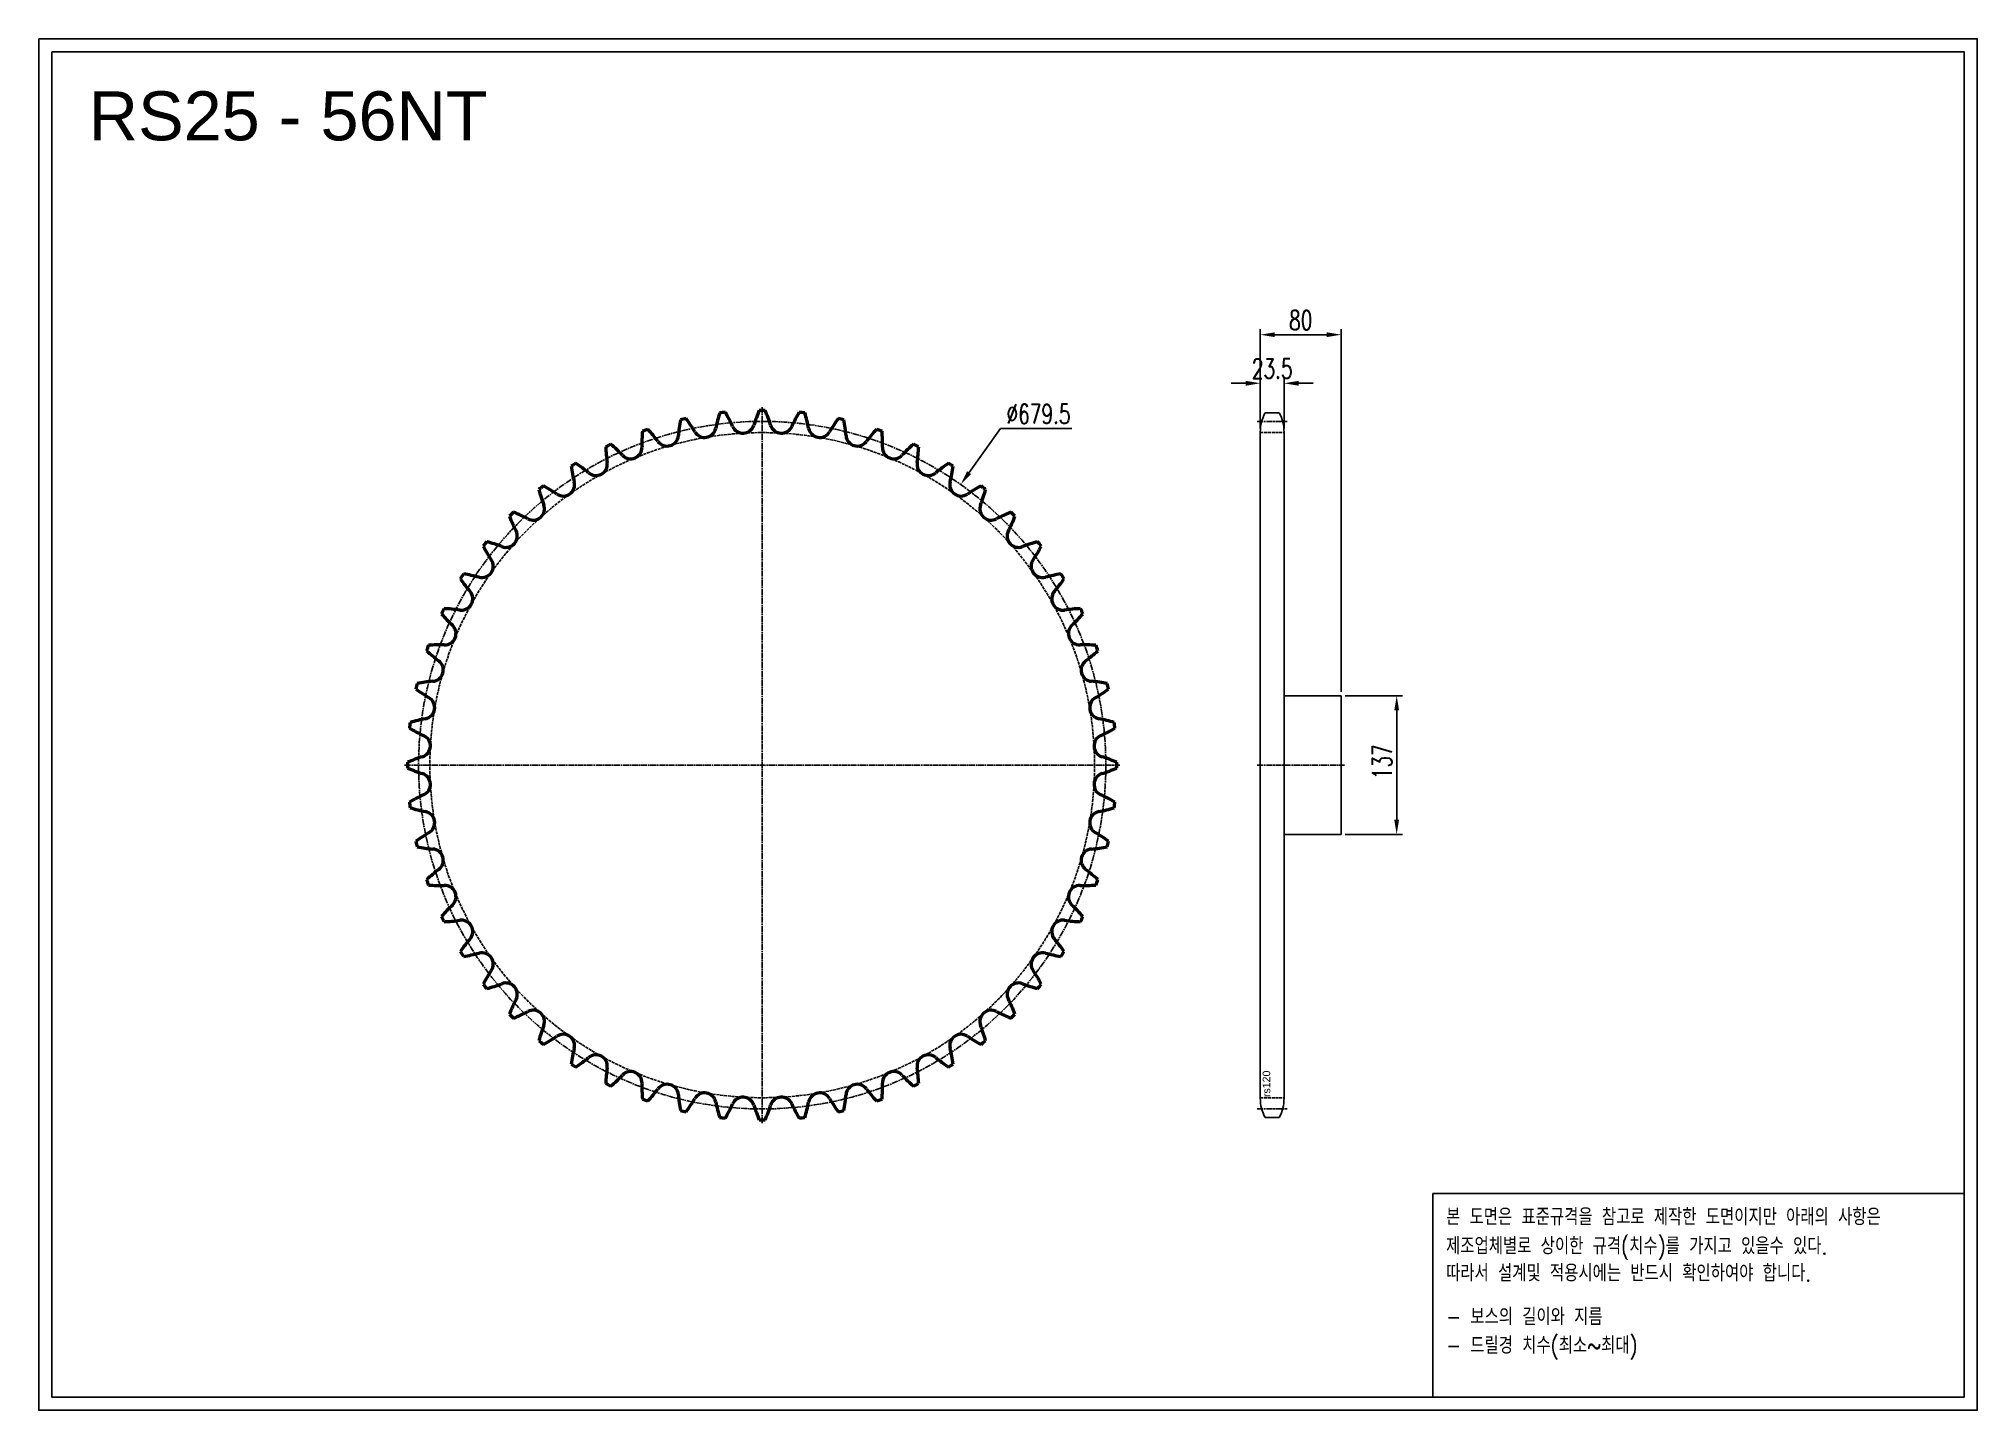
# Model space of a CAD drawing. Header units: millimetres. Extents: x -53279 to -51362, y 43553 to 44909.
import ezdxf

# ---------------------------------------------------------------- set-up
doc = ezdxf.new("R2010")
doc.units = ezdxf.units.MM
for name, pattern in [('AM_ISO02W050', [7.5, 6, -1.5]), ('AM_ISO02W050x2', [3.75, 3, -0.75]), ('AM_ISO08W050', [18, 12, -1.5, 3, -1.5]), ('AM_ISO08W050x2', [9, 6, -0.75, 1.5, -0.75])]:
    doc.linetypes.add(name, pattern=pattern)
for name, color, linetype, lineweight in [('AM_0N', 7, 'Continuous', 50), ('AM_3N', 6, 'AM_ISO02W050', 25), ('AM_7', 4, 'AM_ISO08W050', 25), ('AM_7N', 4, 'AM_ISO08W050', 25)]:
    doc.layers.add(name, color=color, linetype=linetype, lineweight=lineweight)
doc.layers.add('S-DIM', color=7, linetype='Continuous')
doc.styles.add('HAN', font='ROMANS.shx', dxfattribs={"width": 0.7, "bigfont": 'whgtxt.shx'})
doc.styles.add('HSG', font='SIMPLEX.shx', dxfattribs={"width": 0.7, "bigfont": 'HSG.shx'})
doc.styles.get("Standard").update_dxf_attribs({"font": 'arial.ttf'})
doc.dimstyles.new('APP32', dxfattribs={"dimscale": 8, "dimtxt": 2.4, "dimasz": 1.8, "dimexe": 0.7, "dimexo": 0.5, "dimgap": 0.6, "dimtad": 1, "dimtoh": 1, "dimdec": 1, "dimrnd": 0.01, "dimzin": 9, "dimdsep": 46, "dimtxsty": 'HSG', "dimcen": 0, "dimclrd": 1, "dimclre": 1, "dimclrt": 256, "dimazin": 2, "dimtp": 1, "dimtm": 1, "dimtfac": 0.5, "dimtdec": 1, "dimtofl": 0, "dimtmove": 0, "dimatfit": 3, "dimfxl": 0, "dimtvp": 1, "dimtolj": 2, "dimlwd": -1, "dimlwe": -1, "dimarcsym": 0})

# ---------------------------------------------------------------- blocks, each defined once
blk = doc.blocks.new('*D1')
at = {"layer": 'Defpoints', "color": 0, "transparency": 16777216}
for p in [(-51990.9, 44259.5), (-51990.9, 44122.5), (-51936, 44122.5)]:
    blk.add_point(p, dxfattribs=at)
at = {"layer": 'S-DIM', "color": 1, "transparency": 16777216}
for p, q in [((-51986.9, 44259.5), (-51930.4, 44259.5)), ((-51936, 44245.1), (-51936, 44136.9)), ((-51986.9, 44122.5), (-51930.4, 44122.5))]:
    blk.add_line(p, q, dxfattribs=at)
for points in [[(-51938.4, 44245.1), (-51933.6, 44245.1), (-51936, 44259.5)], [(-51938.4, 44136.9), (-51933.6, 44136.9), (-51936, 44122.5)]]:
    blk.add_solid(points, dxfattribs=at)
at = {"layer": 'S-DIM', "transparency": 16777216, "insert": (-51950.4, 44194.2), "char_height": 19.2, "attachment_point": 5, "rotation": 90, "style": 'HSG'}
blk.add_mtext('\\A2;137', dxfattribs=at)
blk = doc.blocks.new('*D2')
at = {"layer": 'Defpoints', "color": 0, "transparency": 16777216}
for p in [(-52047.4, 44568.3), (-52070.9, 44519.5), (-52047.4, 44519.5)]:
    blk.add_point(p, dxfattribs=at)
at = {"layer": 'S-DIM', "color": 1, "linetype": 'ByBlock', "transparency": 16777216}
for p, q in [((-52085.3, 44568.3), (-52099.7, 44568.3)), ((-52070.9, 44523.5), (-52070.9, 44573.9)), ((-52047.4, 44523.5), (-52047.4, 44573.9)), ((-52033, 44568.3), (-52018.6, 44568.3))]:
    blk.add_line(p, q, dxfattribs=at)
at = {"layer": 'S-DIM', "color": 1, "transparency": 16777216}
for points in [[(-52085.3, 44570.7), (-52085.3, 44565.9), (-52070.9, 44568.3)], [(-52033, 44570.7), (-52033, 44565.9), (-52047.4, 44568.3)]]:
    blk.add_solid(points, dxfattribs=at)
at = {"layer": 'S-DIM', "transparency": 16777216, "insert": (-52059.1, 44582.7), "char_height": 19.2, "attachment_point": 5, "style": 'HSG'}
blk.add_mtext('\\A2;23.5', dxfattribs=at)
blk = doc.blocks.new('*D3')
at = {"layer": 'Defpoints', "color": 0, "transparency": 16777216}
for p in [(-51990.9, 44616.3), (-52070.9, 44519.5), (-51990.9, 44259.5)]:
    blk.add_point(p, dxfattribs=at)
at = {"layer": 'S-DIM', "color": 1, "linetype": 'ByBlock', "transparency": 16777216}
for p, q in [((-52070.9, 44523.5), (-52070.9, 44621.9)), ((-52056.5, 44616.3), (-52005.3, 44616.3)), ((-51990.9, 44263.5), (-51990.9, 44621.9))]:
    blk.add_line(p, q, dxfattribs=at)
at = {"layer": 'S-DIM', "color": 1, "transparency": 16777216}
for points in [[(-52056.5, 44618.7), (-52056.5, 44613.9), (-52070.9, 44616.3)], [(-52005.3, 44618.7), (-52005.3, 44613.9), (-51990.9, 44616.3)]]:
    blk.add_solid(points, dxfattribs=at)
at = {"layer": 'S-DIM', "transparency": 16777216, "insert": (-52030.9, 44630.7), "char_height": 19.2, "attachment_point": 5, "style": 'HSG'}
blk.add_mtext('\\A2;80', dxfattribs=at)
blk = doc.blocks.new('*D4')
at = {"layer": 'Defpoints', "color": 0, "transparency": 16777216}
for p in [(-52367.1, 44468.2), (-52759.6, 43913.6)]:
    blk.add_point(p, dxfattribs=at)
at = {"layer": 'S-DIM', "color": 1, "linetype": 'ByBlock', "transparency": 16777216}
for p, q in [((-52327.9, 44523.6), (-52358.8, 44480)), ((-52257.2, 44523.6), (-52327.9, 44523.6))]:
    blk.add_line(p, q, dxfattribs=at)
at = {"layer": 'S-DIM', "color": 1, "transparency": 16777216}
blk.add_solid([(-52360.8, 44481.4), (-52356.9, 44478.6), (-52367.1, 44468.2)], dxfattribs=at)
at = {"layer": 'S-DIM', "transparency": 16777216, "insert": (-52290.2, 44538), "char_height": 19.2, "attachment_point": 5, "style": 'HSG'}
blk.add_mtext('\\A2;∅679.5', dxfattribs=at)
blk = doc.blocks.new('notice1')
at = {"color": 4}
blk.add_lwpolyline([(-22142.12, 1735.9), (-22053.8, 1735.9), (-22053.8, 1702.07), (-22142.12, 1702.07)], close=True, dxfattribs=at)
at = {"color": 4, "style": 'HAN', "width": 0.8}
for s, p in [('본 도면은 표준규격을 참고로 제작한 도면이지만 아래의 사항은', (-22139.9, 1730.62)), ('제조업체별로 상이한 규격(치수)를 가지고 있을수 있다.', (-22139.9, 1725.78)), ('따라서 설계및 적용시에는 반드시 확인하여야 합니다.', (-22139.9, 1721.28)), ('- 보스의 길이와 지름', (-22139.9, 1714.03)), ('- 드릴경 치수(최소~최대)', (-22139.9, 1709.27))]:
    blk.add_text(s, height=2.7949, dxfattribs=at).set_placement(p)

msp = doc.modelspace()

# ---------------------------------------------------------------- linework, layer by layer
for p, q in [((-52066.14, 44539.06), (-52052.11, 44539.06)), ((-52070.87, 44520.06), (-52070.87, 43861.73)), ((-52047.37, 44520.06), (-52047.37, 43861.73)), ((-52047.37, 44259.45), (-51990.87, 44259.45)), ((-51990.87, 44259.45), (-51990.87, 44122.45)), ((-51990.87, 44122.45), (-52047.37, 44122.45)), ((-52066.14, 43842.73), (-52052.11, 43842.73))]:
    msp.add_line(p, q)
for points in [[(-53278.74, 44908.75), (-51361.94, 44908.75), (-51361.94, 43553.43), (-53278.74, 43553.43)], [(-53265.84, 44895.84), (-51374.85, 44895.84), (-51374.85, 43566.34), (-53265.84, 43566.34)]]:
    msp.add_lwpolyline(points, close=True)
for centre, start, end in [((-52030.37, 44520.06), 152.02179, 180), ((-52087.87, 44520.06), 0, 27.97821), ((-52030.37, 43861.73), 180, 207.97821), ((-52087.87, 43861.73), 332.02179, 0)]:
    msp.add_arc(centre, 40.5, start, end)
at = {"layer": 'AM_0N'}
for centre, radius, start, end in [((-52492.1, 44503.79), 154.72, 169.45387, 175.26786), ((-52563.39, 44190.9), 350.65, 102.38981, 103.32447), ((-52763.38, 44441.87), 154.72, 30.44643, 36.26041), ((-52457.51, 44493.84), 154.72, 163.0253, 168.83929), ((-52563.39, 44190.9), 350.65, 95.96124, 96.8959), ((-52734.03, 44462.68), 154.72, 24.01786, 29.83184), ((-52424.26, 44480.08), 154.72, 156.59673, 162.41071), ((-52563.39, 44190.9), 350.65, 89.53267, 90.46733), ((-52702.52, 44480.08), 154.72, 17.58929, 23.40327), ((-52392.76, 44462.68), 154.72, 150.16816, 155.98214), ((-52563.39, 44190.9), 350.65, 83.1041, 84.03876), ((-52669.27, 44493.84), 154.72, 11.16071, 16.9747), ((-52363.4, 44441.87), 154.72, 143.73959, 149.55357), ((-52563.39, 44190.9), 350.65, 76.67553, 77.61019), ((-52634.69, 44503.79), 154.72, 4.73214, 10.54613), ((-52527.58, 44509.8), 154.72, 175.88244, 181.69643), ((-52563.39, 44190.9), 350.65, 108.81839, 109.75304), ((-52790.23, 44417.9), 154.72, 36.875, 42.68898), ((-52657.48, 44517.48), 11.23, 216.875, 355.26786), ((-52620.32, 44525.96), 11.23, 210.44643, 348.83929), ((-52582.45, 44530.22), 11.23, 204.01786, 342.41071), ((-52544.34, 44530.22), 11.23, 197.58929, 335.98214), ((-52506.46, 44525.96), 11.23, 191.16071, 329.55357), ((-52469.31, 44517.48), 11.23, 184.73214, 323.125), ((-52336.56, 44417.9), 154.72, 137.31102, 143.125), ((-52563.39, 44190.9), 350.65, 70.24696, 71.18161), ((-52599.21, 44509.8), 154.72, 358.30357, 4.11756), ((-52563.39, 44190.9), 350.65, 121.67553, 122.61019), ((-52835.05, 44361.73), 154.72, 49.73214, 55.54613), ((-52727.79, 44488.35), 11.23, 229.73214, 8.125), ((-52563.39, 44190.9), 350.65, 115.24696, 116.18161), ((-52563.51, 44511.81), 154.72, 182.31102, 188.125), ((-52814.22, 44391.07), 154.72, 43.30357, 49.11756), ((-52693.45, 44504.89), 11.23, 223.30357, 1.69643), ((-52433.33, 44504.89), 11.23, 178.30357, 316.69643), ((-52312.57, 44391.07), 154.72, 130.88244, 136.69643), ((-52563.39, 44190.9), 350.65, 63.81839, 64.75304), ((-52398.99, 44488.35), 11.23, 171.875, 310.26786), ((-52563.27, 44511.81), 154.72, 351.875, 357.68898), ((-52291.73, 44361.73), 154.72, 124.45387, 130.26786), ((-52563.39, 44190.9), 350.65, 57.38981, 58.32447), ((-52760.06, 44468.07), 11.23, 236.16071, 14.55357), ((-52599.44, 44509.77), 154.72, 188.73959, 194.55357), ((-52366.72, 44468.07), 11.23, 165.44643, 303.83929), ((-52527.35, 44509.77), 154.72, 345.44643, 351.26041), ((-52563.39, 44190.9), 350.65, 128.1041, 129.03876), ((-52634.91, 44503.73), 154.72, 195.16816, 200.98214), ((-52852.47, 44330.24), 154.72, 56.16071, 61.9747), ((-52274.31, 44330.24), 154.72, 118.0253, 123.83929), ((-52491.87, 44503.73), 154.72, 339.01786, 344.83184), ((-52563.39, 44190.9), 350.65, 50.96124, 51.8959), ((-52563.39, 44190.9), 350.65, 134.53267, 135.46733), ((-52669.49, 44493.76), 154.72, 201.59673, 207.41071), ((-52866.25, 44297), 154.72, 62.58929, 68.40327), ((-52789.86, 44444.31), 11.23, 242.58929, 20.98214), ((-52336.93, 44444.31), 11.23, 159.01786, 297.41071), ((-52260.53, 44297), 154.72, 111.59673, 117.41071), ((-52457.29, 44493.76), 154.72, 332.58929, 338.40327), ((-52563.39, 44190.9), 350.65, 44.53267, 45.46733), ((-52816.81, 44417.36), 11.23, 249.01786, 27.41071), ((-52309.98, 44417.36), 11.23, 152.58929, 290.98214), ((-52840.57, 44387.56), 11.23, 255.44643, 33.83929), ((-52563.39, 44190.9), 350.65, 140.96124, 141.8959), ((-52702.73, 44479.97), 154.72, 208.0253, 213.83929), ((-52876.23, 44262.42), 154.72, 69.01786, 74.83184), ((-52250.55, 44262.42), 154.72, 105.16816, 110.98214), ((-52286.21, 44387.56), 11.23, 146.16071, 284.55357), ((-52424.05, 44479.97), 154.72, 326.16071, 331.9747), ((-52563.39, 44190.9), 350.65, 38.1041, 39.03876), ((-52563.39, 44190.9), 350.65, 147.38981, 148.32447), ((-52734.22, 44462.56), 154.72, 214.45387, 220.26786), ((-52882.27, 44226.94), 154.72, 75.44643, 81.26041), ((-52244.51, 44226.94), 154.72, 98.73959, 104.55357), ((-52392.56, 44462.56), 154.72, 319.73214, 325.54613), ((-52563.39, 44190.9), 350.65, 31.67553, 32.61019), ((-52860.85, 44355.29), 11.23, 261.875, 40.26786), ((-52265.94, 44355.29), 11.23, 139.73214, 278.125), ((-52563.39, 44190.9), 350.65, 153.81839, 154.75304), ((-52763.57, 44441.72), 154.72, 220.88244, 226.69643), ((-52884.3, 44191.01), 154.72, 81.875, 87.68898), ((-52242.48, 44191.01), 154.72, 92.31102, 98.125), ((-52363.22, 44441.72), 154.72, 313.30357, 319.11756), ((-52563.39, 44190.9), 350.65, 25.24696, 26.18161), ((-52877.38, 44320.96), 11.23, 268.30357, 46.69643), ((-52249.4, 44320.96), 11.23, 133.30357, 271.69643), ((-52563.39, 44190.9), 350.65, 160.24696, 161.18161), ((-52790.39, 44417.73), 154.72, 227.31102, 233.125), ((-52882.3, 44155.08), 154.72, 88.30357, 94.11756), ((-52244.49, 44155.08), 154.72, 85.88244, 91.69643), ((-52336.39, 44417.73), 154.72, 306.875, 312.68898), ((-52563.39, 44190.9), 350.65, 18.81839, 19.75304), ((-52889.97, 44284.98), 11.23, 274.73214, 53.125), ((-52236.81, 44284.98), 11.23, 126.875, 265.26786), ((-52563.39, 44190.9), 350.65, 166.67553, 167.61019), ((-52814.36, 44390.89), 154.72, 233.73959, 239.55357), ((-52876.28, 44119.6), 154.72, 94.73214, 100.54613), ((-52250.5, 44119.6), 154.72, 79.45387, 85.26786), ((-52312.42, 44390.89), 154.72, 300.44643, 306.26041), ((-52563.39, 44190.9), 350.65, 12.38981, 13.32447), ((-52898.45, 44247.83), 11.23, 281.16071, 59.55357), ((-52228.33, 44247.83), 11.23, 120.44643, 258.83929), ((-52563.39, 44190.9), 350.65, 173.1041, 174.03876), ((-52835.18, 44361.53), 154.72, 240.16816, 245.98214), ((-52866.33, 44085.02), 154.72, 101.16071, 106.9747), ((-52260.45, 44085.02), 154.72, 73.0253, 78.83929), ((-52291.61, 44361.53), 154.72, 294.01786, 299.83184), ((-52563.39, 44190.9), 350.65, 5.96124, 6.8959), ((-52902.72, 44209.95), 11.23, 287.58929, 65.98214), ((-52224.06, 44209.95), 11.23, 114.01786, 252.41071), ((-52563.39, 44190.9), 350.65, 179.53267, 180.46733), ((-52852.57, 44051.76), 154.72, 107.58929, 113.40327), ((-52852.57, 44330.03), 154.72, 246.59673, 252.41071), ((-52902.72, 44171.84), 11.23, 294.01786, 72.41071), ((-52224.06, 44171.84), 11.23, 107.58929, 245.98214), ((-52274.21, 44051.76), 154.72, 66.59673, 72.41071), ((-52274.21, 44330.03), 154.72, 287.58929, 293.40327), ((-52563.39, 44190.9), 350.65, 359.53267, 0.46733), ((-52835.18, 44020.26), 154.72, 114.01786, 119.83184), ((-52563.39, 44190.9), 350.65, 185.96124, 186.8959), ((-52866.33, 44296.78), 154.72, 253.0253, 258.83929), ((-52898.45, 44133.97), 11.23, 300.44643, 78.83929), ((-52228.33, 44133.97), 11.23, 101.16071, 239.55357), ((-52260.45, 44296.78), 154.72, 281.16071, 286.9747), ((-52291.61, 44020.26), 154.72, 60.16816, 65.98214), ((-52563.39, 44190.9), 350.65, 353.1041, 354.03876), ((-52814.36, 43990.9), 154.72, 120.44643, 126.26041), ((-52563.39, 44190.9), 350.65, 192.38981, 193.32447), ((-52876.28, 44262.19), 154.72, 259.45387, 265.26786), ((-52889.97, 44096.81), 11.23, 306.875, 85.26786), ((-52236.81, 44096.81), 11.23, 94.73214, 233.125), ((-52250.5, 44262.19), 154.72, 274.73214, 280.54613), ((-52312.42, 43990.9), 154.72, 53.73959, 59.55357), ((-52563.39, 44190.9), 350.65, 346.67553, 347.61019), ((-52790.39, 43964.06), 154.72, 126.875, 132.68898), ((-52336.39, 43964.06), 154.72, 47.31102, 53.125), ((-52563.39, 44190.9), 350.65, 198.81839, 199.75304), ((-52882.3, 44226.71), 154.72, 265.88244, 271.69643), ((-52877.38, 44060.84), 11.23, 313.30357, 91.69643), ((-52249.4, 44060.84), 11.23, 88.30357, 226.69643), ((-52244.49, 44226.71), 154.72, 268.30357, 274.11756), ((-52563.39, 44190.9), 350.65, 340.24696, 341.18161), ((-52763.57, 43940.07), 154.72, 133.30357, 139.11756), ((-52363.22, 43940.07), 154.72, 40.88244, 46.69643), ((-52563.39, 44190.9), 350.65, 205.24696, 206.18161), ((-52884.3, 44190.78), 154.72, 272.31102, 278.125), ((-52860.85, 44026.5), 11.23, 319.73214, 98.125), ((-52265.94, 44026.5), 11.23, 81.875, 220.26786), ((-52242.48, 44190.78), 154.72, 261.875, 267.68898), ((-52563.39, 44190.9), 350.65, 333.81839, 334.75304), ((-52734.22, 43919.24), 154.72, 139.73214, 145.54613), ((-52392.56, 43919.24), 154.72, 34.45387, 40.26786), ((-52563.39, 44190.9), 350.65, 211.67553, 212.61019), ((-52882.27, 44154.85), 154.72, 278.73959, 284.55357), ((-52840.57, 43994.23), 11.23, 326.16071, 104.55357), ((-52286.21, 43994.23), 11.23, 75.44643, 213.83929), ((-52244.51, 44154.85), 154.72, 255.44643, 261.26041), ((-52563.39, 44190.9), 350.65, 327.38981, 328.32447), ((-52702.73, 43901.82), 154.72, 146.16071, 151.9747), ((-52563.39, 44190.9), 350.65, 218.1041, 219.03876), ((-52876.23, 44119.37), 154.72, 285.16816, 290.98214), ((-52816.81, 43964.43), 11.23, 332.58929, 110.98214), ((-52309.98, 43964.43), 11.23, 69.01786, 207.41071), ((-52250.55, 44119.37), 154.72, 249.01786, 254.83184), ((-52424.05, 43901.82), 154.72, 28.0253, 33.83929), ((-52563.39, 44190.9), 350.65, 320.96124, 321.8959), ((-52669.49, 43888.03), 154.72, 152.58929, 158.40327), ((-52457.29, 43888.03), 154.72, 21.59673, 27.41071), ((-52563.39, 44190.9), 350.65, 224.53267, 225.46733), ((-52866.25, 44084.8), 154.72, 291.59673, 297.41071), ((-52789.86, 43937.48), 11.23, 339.01786, 117.41071), ((-52634.91, 43878.06), 154.72, 159.01786, 164.83184), ((-52336.93, 43937.48), 11.23, 62.58929, 200.98214), ((-52491.87, 43878.06), 154.72, 15.16816, 20.98214), ((-52260.53, 44084.8), 154.72, 242.58929, 248.40327), ((-52563.39, 44190.9), 350.65, 314.53267, 315.46733), ((-52563.39, 44190.9), 350.65, 230.96124, 231.8959), ((-52852.47, 44051.55), 154.72, 298.0253, 303.83929), ((-52760.06, 43913.72), 11.23, 345.44643, 123.83929), ((-52366.72, 43913.72), 11.23, 56.16071, 194.55357), ((-52274.31, 44051.55), 154.72, 236.16071, 241.9747), ((-52563.39, 44190.9), 350.65, 308.1041, 309.03876), ((-52599.44, 43872.02), 154.72, 165.44643, 171.26041), ((-52563.39, 44190.9), 350.65, 237.38981, 238.32447), ((-52835.05, 44020.06), 154.72, 304.45387, 310.26786), ((-52727.79, 43893.44), 11.23, 351.875, 130.26786), ((-52398.99, 43893.44), 11.23, 49.73214, 188.125), ((-52291.73, 44020.06), 154.72, 229.73214, 235.54613), ((-52563.39, 44190.9), 350.65, 301.67553, 302.61019), ((-52527.35, 43872.02), 154.72, 8.73959, 14.55357), ((-52563.51, 43869.99), 154.72, 171.875, 177.68898), ((-52563.39, 44190.9), 350.65, 243.81839, 244.75304), ((-52814.22, 43990.72), 154.72, 310.88244, 316.69643), ((-52693.45, 43876.9), 11.23, 358.30357, 136.69643), ((-52527.58, 43871.99), 154.72, 178.30357, 184.11756), ((-52599.21, 43871.99), 154.72, 355.88244, 1.69643), ((-52433.33, 43876.9), 11.23, 43.30357, 181.69643), ((-52312.57, 43990.72), 154.72, 223.30357, 229.11756), ((-52563.39, 44190.9), 350.65, 295.24696, 296.18161), ((-52563.27, 43869.99), 154.72, 2.31102, 8.125), ((-52563.39, 44190.9), 350.65, 250.24696, 251.18161), ((-52790.23, 43963.9), 154.72, 317.31102, 323.125), ((-52657.48, 43864.32), 11.23, 4.73214, 143.125), ((-52492.1, 43878.01), 154.72, 184.73214, 190.54613), ((-52763.38, 43939.93), 154.72, 323.73959, 329.55357), ((-52620.32, 43855.84), 11.23, 11.16071, 149.55357), ((-52457.51, 43887.96), 154.72, 191.16071, 196.9747), ((-52582.45, 43851.57), 11.23, 17.58929, 155.98214), ((-52544.34, 43851.57), 11.23, 24.01786, 162.41071), ((-52669.27, 43887.96), 154.72, 343.0253, 348.83929), ((-52506.46, 43855.84), 11.23, 30.44643, 168.83929), ((-52363.4, 43939.93), 154.72, 210.44643, 216.26041), ((-52634.69, 43878.01), 154.72, 349.45387, 355.26786), ((-52469.31, 43864.32), 11.23, 36.875, 175.26786), ((-52336.56, 43963.9), 154.72, 216.875, 222.68898), ((-52563.39, 44190.9), 350.65, 288.81839, 289.75304), ((-52563.39, 44190.9), 350.65, 256.67553, 257.61019), ((-52563.39, 44190.9), 350.65, 263.1041, 264.03876), ((-52734.03, 43919.11), 154.72, 330.16816, 335.98214), ((-52424.26, 43901.72), 154.72, 197.58929, 203.40327), ((-52563.39, 44190.9), 350.65, 269.53267, 270.46733), ((-52702.52, 43901.72), 154.72, 336.59673, 342.41071), ((-52392.76, 43919.11), 154.72, 204.01786, 209.83184), ((-52563.39, 44190.9), 350.65, 275.96124, 276.8959), ((-52563.39, 44190.9), 350.65, 282.38981, 283.32447)]:
    msp.add_arc(centre, radius, start, end, dxfattribs=at)
at = {"layer": 'AM_3N', "linetype": 'AM_ISO02W050x2'}
for p, q in [((-52070.87, 44519.53), (-52047.37, 44519.53)), ((-52070.87, 43862.26), (-52047.37, 43862.26))]:
    msp.add_line(p, q, dxfattribs=at)
msp.add_circle((-52563.39, 44190.9), 328.64, dxfattribs=at)
at = {"layer": 'AM_7', "linetype": 'AM_ISO08W050x2'}
for p, q in [((-52073.87, 44530.65), (-52044.37, 44530.65)), ((-52073.87, 44190.95), (-51987.44, 44190.95)), ((-52073.87, 43851.15), (-52044.37, 43851.15))]:
    msp.add_line(p, q, dxfattribs=at)
msp.add_circle((-52563.39, 44190.9), 339.75, dxfattribs=at)
at = {"layer": 'AM_7N', "linetype": 'AM_ISO08W050x2'}
for p, q in [((-52563.39, 43837.25), (-52563.39, 44544.54)), ((-52917.04, 44190.9), (-52209.74, 44190.9))]:
    msp.add_line(p, q, dxfattribs=at)

# ---------------------------------------------------------------- block references
at = {"xscale": 5.950011032469502, "yscale": 5.950011032469502, "zscale": 5.950011032469502}
msp.add_blockref('notice1', (79845.49, 33439.02), dxfattribs=at)

# ---------------------------------------------------------------- texts
msp.add_text('RS25 - 56NT', height=48.4042).set_placement((-53229.38, 44808.38))
msp.add_text('rs120', height=7.5, rotation=90).set_placement((-52061.03, 43862.84))

# ---------------------------------------------------------------- dimensions: what is measured, and where the dimension line sits
at = {"layer": 'S-DIM'}
dim = msp.add_linear_dim(base=(-51990.87, 44616.26), p1=(-52070.87, 44519.53), p2=(-51990.87, 44259.45), dimstyle='APP32', override={"dimarcsym": 1}, dxfattribs=at)
dim.commit()
dim.dimension.update_dxf_attribs({"geometry": '*D3', "text_midpoint": (-52030.87, 44630.66)})
dim = msp.add_linear_dim(base=(-52047.37, 44568.26), p1=(-52070.87, 44519.53), p2=(-52047.37, 44519.53), dimstyle='APP32', override={"dimarcsym": 1}, dxfattribs=at)
dim.commit()
dim.dimension.update_dxf_attribs({"geometry": '*D2', "text_midpoint": (-52059.12, 44568.26), "dimtype": 128})
dim = msp.add_diameter_dim_2p(p1=(-52759.65, 43913.56), p2=(-52367.14, 44468.23), dimstyle='APP32', override={"dimarcsym": 1}, dxfattribs=at)
dim.commit()
dim.dimension.update_dxf_attribs({"geometry": '*D4', "text_midpoint": (-52290.17, 44523.64), "dimtype": 131})
dim = msp.add_linear_dim(base=(-51936.02, 44122.45), p1=(-51990.87, 44259.45), p2=(-51990.87, 44122.45), angle=90, dimstyle='APP32', dxfattribs=at)
dim.commit()
dim.dimension.update_dxf_attribs({"geometry": '*D1', "text_midpoint": (-51936.02, 44194.17), "dimtype": 128})

doc.saveas('drawing.dxf')
